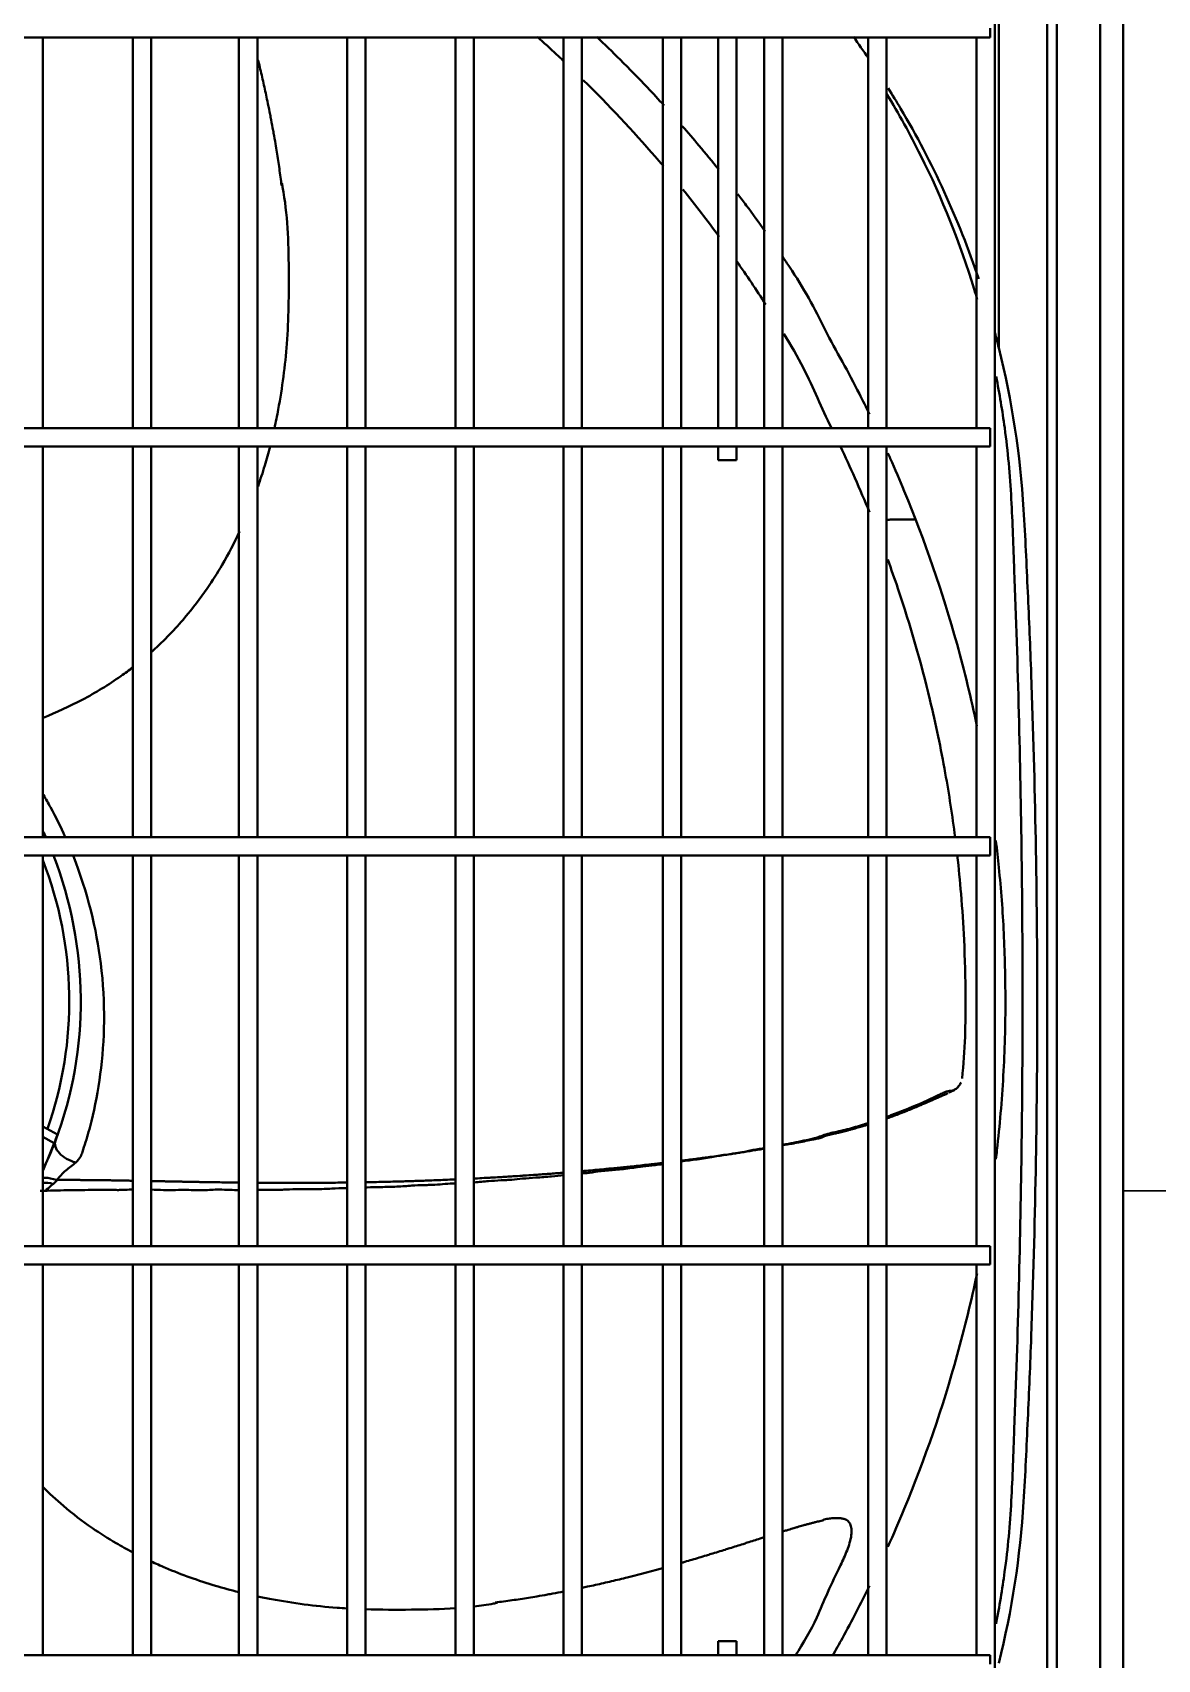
# Model space of a CAD drawing. Extents: x 58467 to 79089, y -33726 to -17391.
# Drawn here: x 72375.61 to 72400.04, y -19574.17 to -19538.85 of the extents above; entities that cross this region are included whole.
import ezdxf

# ---------------------------------------------------------------- set-up
doc = ezdxf.new("R2010")
doc.units = 0
doc.header["$LTSCALE"] = 100
doc.layers.add('+ENTE-HVAC-VRF-KLİMA BAKIR BORU', color=52, linetype='COPPER_LINE', lineweight=30)
doc.layers.add('+ENTE-ST-DOSEME USTU KONDDRENAJ', color=110, linetype='DOSEMEUSTUKONDENSDRENAJ_LINE', lineweight=40)
doc.linetypes.add('COPPER_LINE', pattern='A,35,-10,["COPPER",Standard,S=15,R=0,X=-0.075,Y=-7.5],-95', length=140)
doc.linetypes.add('DOSEMEUSTUKONDENSDRENAJ_LINE', pattern='A,300,-40,["CD",Standard,S=15,R=0,X=-35,Y=-7.5],0', length=340)

# ---------------------------------------------------------------- blocks, each defined once
blk = doc.blocks.new('4. KAT SOL')
at = {"layer": '+ENTE-HVAC-VRF-KLİMA BAKIR BORU', "color": 2, "linetype": 'Continuous'}
blk.add_line((54187.102, -32265.076, -3.539), (54207.596, -32265.076, -3.539), dxfattribs=at)
at = {"color": 3}
for p, q in [((54186.602, -32299.125, -3.539), (54186.602, -32231.073, -3.539)), ((54187.102, -32299.078, -3.539), (54187.102, -32231.073, -3.539)), ((54187.102, -32231.073, -3.539), (54187.102, -32299.125, -3.539)), ((54187.102, -32299.078, -3.539), (54187.102, -32231.073, -3.539)), ((54185.45, -32286.476, -3.539), (54185.45, -32237.661, -3.539)), ((54185.662, -32237.509, -3.539), (54185.662, -32286.564, -3.539)), ((54184.402, -32238.095, -3.539), (54184.402, -32246.774, -3.539)), ((54184.316, -32284.733, -3.539), (54184.316, -32239.34, -3.539)), ((54184.216, -32239.84, -3.539), (54184.216, -32240.04, -3.539)), ((54065.854, -32240.04, -3.539), (54184.216, -32240.04, -3.539)), ((54163.646, -32248.519, -3.539), (54163.646, -32240.04, -3.539)), ((54165.596, -32240.04, -3.539), (54165.596, -32248.519, -3.539)), ((54165.996, -32248.519, -3.539), (54165.996, -32240.04, -3.539)), ((54167.903, -32240.04, -3.539), (54167.903, -32248.519, -3.539)), ((54168.303, -32248.519, -3.539), (54168.303, -32240.04, -3.539)), ((54170.252, -32240.04, -3.539), (54170.252, -32248.519, -3.539)), ((54170.652, -32248.519, -3.539), (54170.652, -32240.04, -3.539)), ((54172.602, -32240.04, -3.539), (54172.602, -32248.519, -3.539)), ((54173.002, -32248.519, -3.539), (54173.002, -32240.04, -3.539)), ((54174.951, -32240.04, -3.539), (54174.951, -32248.519, -3.539)), ((54175.351, -32248.519, -3.539), (54175.351, -32240.04, -3.539)), ((54177.108, -32240.04, -3.539), (54177.108, -32248.519, -3.539)), ((54177.508, -32248.519, -3.539), (54177.508, -32240.04, -3.539)), ((54178.308, -32240.04, -3.539), (54178.308, -32248.518, -3.539)), ((54178.708, -32248.518, -3.539), (54178.708, -32240.04, -3.539)), ((54179.308, -32240.04, -3.539), (54179.308, -32248.519, -3.539)), ((54179.708, -32248.519, -3.539), (54179.708, -32240.04, -3.539)), ((54181.567, -32240.04, -3.539), (54181.567, -32248.518, -3.539)), ((54181.967, -32248.518, -3.539), (54181.967, -32240.04, -3.539)), ((54183.916, -32240.04, -3.539), (54183.916, -32248.518, -3.539)), ((54174.951, -32240.528, -3.539), (54174.929, -32240.543, -3.539)), ((54184.216, -32248.518, -3.539), (54065.854, -32248.518, -3.539)), ((54184.216, -32248.518, -3.539), (54184.216, -32248.718, -3.539)), ((54184.216, -32248.718, -3.539), (54184.216, -32248.918, -3.539)), ((54065.854, -32248.918, -3.539), (54184.216, -32248.918, -3.539)), ((54163.646, -32257.397, -3.539), (54163.646, -32248.919, -3.539)), ((54165.596, -32248.919, -3.539), (54165.596, -32257.397, -3.539)), ((54165.996, -32257.397, -3.539), (54165.996, -32248.919, -3.539)), ((54167.903, -32248.919, -3.539), (54167.903, -32257.397, -3.539)), ((54168.303, -32257.397, -3.539), (54168.303, -32248.919, -3.539)), ((54170.252, -32248.919, -3.539), (54170.252, -32257.397, -3.539)), ((54170.652, -32257.397, -3.539), (54170.652, -32248.919, -3.539)), ((54172.602, -32248.919, -3.539), (54172.602, -32257.397, -3.539)), ((54173.002, -32257.397, -3.539), (54173.002, -32248.919, -3.539)), ((54174.951, -32248.919, -3.539), (54174.951, -32257.397, -3.539)), ((54175.351, -32257.397, -3.539), (54175.351, -32248.919, -3.539)), ((54177.108, -32248.919, -3.539), (54177.108, -32257.397, -3.539)), ((54177.508, -32257.397, -3.539), (54177.508, -32248.919, -3.539)), ((54178.308, -32248.918, -3.539), (54178.308, -32249.218, -3.539)), ((54178.708, -32249.218, -3.539), (54178.708, -32248.918, -3.539)), ((54179.308, -32248.919, -3.539), (54179.308, -32257.397, -3.539)), ((54179.708, -32257.397, -3.539), (54179.708, -32248.919, -3.539)), ((54181.567, -32248.918, -3.539), (54181.567, -32257.398, -3.539)), ((54181.967, -32257.398, -3.539), (54181.967, -32248.918, -3.539)), ((54183.916, -32248.918, -3.539), (54183.916, -32257.398, -3.539)), ((54182.073, -32250.504, -3.539), (54182.572, -32250.504, -3.539)), ((54184.216, -32257.397, -3.539), (54065.854, -32257.397, -3.539)), ((54184.216, -32257.397, -3.539), (54184.216, -32257.597, -3.539)), ((54065.854, -32257.797, -3.539), (54184.216, -32257.797, -3.539)), ((54163.646, -32266.275, -3.539), (54163.646, -32257.797, -3.539)), ((54165.596, -32257.797, -3.539), (54165.596, -32266.275, -3.539)), ((54165.996, -32266.275, -3.539), (54165.996, -32257.797, -3.539)), ((54167.903, -32257.797, -3.539), (54167.903, -32266.275, -3.539)), ((54168.303, -32266.275, -3.539), (54168.303, -32257.797, -3.539)), ((54170.252, -32257.797, -3.539), (54170.252, -32266.275, -3.539)), ((54170.652, -32266.275, -3.539), (54170.652, -32257.797, -3.539)), ((54172.602, -32257.797, -3.539), (54172.602, -32266.275, -3.539)), ((54173.002, -32266.275, -3.539), (54173.002, -32257.797, -3.539)), ((54174.951, -32257.797, -3.539), (54174.951, -32266.275, -3.539)), ((54175.351, -32266.275, -3.539), (54175.351, -32257.797, -3.539)), ((54177.108, -32257.797, -3.539), (54177.108, -32266.275, -3.539)), ((54177.508, -32266.275, -3.539), (54177.508, -32257.797, -3.539)), ((54179.308, -32257.797, -3.539), (54179.308, -32266.275, -3.539)), ((54179.708, -32266.275, -3.539), (54179.708, -32257.797, -3.539)), ((54181.567, -32257.797, -3.539), (54181.567, -32266.275, -3.539)), ((54181.967, -32266.275, -3.539), (54181.967, -32257.797, -3.539)), ((54183.916, -32257.797, -3.539), (54183.916, -32266.275, -3.539)), ((54184.216, -32257.597, -3.539), (54184.216, -32257.797, -3.539)), ((54165.592, -32262.951, -3.539), (54165.596, -32262.952, -3.539)), ((54165.592, -32262.951, -3.539), (54165.596, -32262.952, -3.539)), ((54163.646, -32263.678, -3.539), (54163.961, -32263.851, -3.539)), ((54163.892, -32264.041, -3.539), (54163.646, -32263.906, -3.539)), ((54184.216, -32266.276, -3.539), (54065.854, -32266.276, -3.539)), ((54184.216, -32266.276, -3.539), (54184.216, -32266.475, -3.539)), ((54065.854, -32266.675, -3.539), (54184.216, -32266.675, -3.539)), ((54163.646, -32275.154, -3.539), (54163.646, -32266.675, -3.539)), ((54165.596, -32266.675, -3.539), (54165.596, -32275.154, -3.539)), ((54165.996, -32275.154, -3.539), (54165.996, -32266.675, -3.539)), ((54167.903, -32266.675, -3.539), (54167.903, -32275.154, -3.539)), ((54168.303, -32275.154, -3.539), (54168.303, -32266.675, -3.539)), ((54170.252, -32266.675, -3.539), (54170.252, -32275.154, -3.539)), ((54170.652, -32275.154, -3.539), (54170.652, -32266.675, -3.539)), ((54172.602, -32266.675, -3.539), (54172.602, -32275.154, -3.539)), ((54173.002, -32275.154, -3.539), (54173.002, -32266.675, -3.539)), ((54174.951, -32266.675, -3.539), (54174.951, -32275.154, -3.539)), ((54175.351, -32275.154, -3.539), (54175.351, -32266.675, -3.539)), ((54177.108, -32266.675, -3.539), (54177.108, -32275.154, -3.539)), ((54177.508, -32275.154, -3.539), (54177.508, -32266.675, -3.539)), ((54179.308, -32266.675, -3.539), (54179.308, -32275.154, -3.539)), ((54179.708, -32275.154, -3.539), (54179.708, -32266.675, -3.539)), ((54181.567, -32266.675, -3.539), (54181.567, -32275.154, -3.539)), ((54181.967, -32275.154, -3.539), (54181.967, -32266.675, -3.539)), ((54183.916, -32266.675, -3.539), (54183.916, -32275.154, -3.539)), ((54184.216, -32266.475, -3.539), (54184.216, -32266.675, -3.539)), ((54178.308, -32274.854, -3.539), (54178.308, -32275.154, -3.539)), ((54178.708, -32274.854, -3.539), (54178.308, -32274.854, -3.539)), ((54178.708, -32275.154, -3.539), (54178.708, -32274.854, -3.539)), ((54184.216, -32275.154, -3.539), (54065.854, -32275.154, -3.539)), ((54184.216, -32275.154, -3.539), (54184.216, -32275.354, -3.539))]:
    blk.add_line(p, q, dxfattribs=at)
for centre, radius, start, end in [((54182.073, -32251.004, -3.539), 0.5, 90, 102.3062), ((54155.768, -32260.953, -3.539), 8.449, 340.7868, 21.1705), ((54155.768, -32260.953, -3.539), 8.691, 335.0266, 339.1851)]:
    blk.add_arc(centre, radius, start, end, dxfattribs=at)
at = {"color": 3, "extrusion": (0, 0, -1)}
for start, end in [(154.9195, 155.8727), (158.7281, 200.4357)]:
    blk.add_arc((-54155.768, -32260.953, 3.539), 8.699, start, end, dxfattribs=at)
at = {"color": 3}
for centre, major_axis, ratio, start_param, end_param in [((54164.387, -32264.164, -3.539), (-0.468, 0.175), 0.588101, 0, 1.726902), ((54163.914, -32265.224, -3.539), (0.443, -0.232), 0.512974, 1.938544, 2.458256)]:
    blk.add_ellipse(centre, major_axis=major_axis, ratio=ratio, start_param=start_param, end_param=end_param, dxfattribs=at)
for points, knots in [([(54174.938, -32240.538, -3.539), (54174.892, -32240.495, -3.539), (54174.709, -32240.323, -3.539), (54174.523, -32240.152, -3.539), (54174.382, -32240.026, -3.539)], [0, 0, 0, 0, 0.252005, 1, 1, 1, 1]), ([(54168.321, -32240.537, -3.539), (54168.323, -32240.543, -3.539), (54168.338, -32240.606, -3.539), (54168.367, -32240.727, -3.539), (54168.407, -32240.9, -3.539), (54168.447, -32241.073, -3.539), (54168.484, -32241.246, -3.539), (54168.525, -32241.438, -3.539), (54168.56, -32241.612, -3.539), (54168.598, -32241.805, -3.539), (54168.627, -32241.96, -3.539), (54168.663, -32242.155, -3.539), (54168.693, -32242.331, -3.539), (54168.725, -32242.528, -3.539), (54168.753, -32242.708, -3.539), (54168.78, -32242.889, -3.539), (54168.805, -32243.072, -3.539), (54168.82, -32243.193, -3.539), (54168.828, -32243.253, -3.539)], [0, 0, 0, 0, 0.006903, 0.071665, 0.136426, 0.201188, 0.265949, 0.330711, 0.417059, 0.460233, 0.546582, 0.589756, 0.676105, 0.740866, 0.805628, 0.870389, 0.935151, 1, 1, 1, 1]), ([(54176.182, -32240.518, -3.539), (54176.381, -32240.72, -3.539), (54176.703, -32241.048, -3.539), (54177.016, -32241.386, -3.539), (54177.134, -32241.516, -3.539)], [0, 0, 0, 0, 0.616544, 1, 1, 1, 1]), ([(54177.12, -32242.832, -3.539), (54177.064, -32242.766, -3.539), (54176.516, -32242.127, -3.539), (54175.931, -32241.507, -3.539), (54175.38, -32240.965, -3.539)], [0, 0, 0, 0, 0.103466, 1, 1, 1, 1]), ([(54183.936, -32245.728, -3.539), (54183.914, -32245.653, -3.539), (54183.891, -32245.577, -3.539), (54183.564, -32244.511, -3.539), (54183.171, -32243.527, -3.539), (54182.477, -32242.141, -3.539), (54182.231, -32241.695, -3.539), (54181.967, -32241.26, -3.539)], [0, 0, 0, 0, 0.048488, 0.048488, 0.686498, 0.686498, 1, 1, 1, 1]), ([(54183.966, -32245.281, -3.539), (54183.532, -32243.988, -3.539), (54182.966, -32242.756, -3.539), (54182.184, -32241.435, -3.539), (54182.094, -32241.288, -3.539), (54182.003, -32241.143, -3.539)], [0, 0, 0, 0, 0.888615, 0.888615, 1, 1, 1, 1]), ([(54177.53, -32241.962, -3.539), (54177.652, -32242.102, -3.539), (54177.92, -32242.414, -3.539), (54178.18, -32242.732, -3.539), (54178.321, -32242.908, -3.539)], [0, 0, 0, 0, 0.451779, 1, 1, 1, 1]), ([(54168.835, -32243.201, -3.539), (54168.84, -32243.231, -3.539), (54168.959, -32243.844, -3.539), (54168.995, -32245.014, -3.539), (54168.976, -32246.627, -3.539), (54168.826, -32247.778, -3.539), (54168.703, -32248.386, -3.539), (54168.673, -32248.521, -3.539)], [0, 0, 0, 0, 0.017033, 0.353101, 0.655124, 0.923021, 1, 1, 1, 1]), ([(54178.734, -32243.438, -3.539), (54178.796, -32243.52, -3.539), (54178.998, -32243.788, -3.539), (54179.196, -32244.06, -3.539), (54179.33, -32244.25, -3.539)], [0, 0, 0, 0, 0.307262, 1, 1, 1, 1]), ([(54179.712, -32244.802, -3.539), (54179.761, -32244.875, -3.539), (54179.959, -32245.171, -3.539), (54180.295, -32245.696, -3.539), (54180.617, -32246.382, -3.539), (54181.008, -32247.074, -3.539), (54181.332, -32247.685, -3.539), (54181.523, -32248.067, -3.539), (54181.595, -32248.214, -3.539)], [0, 0, 0, 0, 0.066649, 0.271122, 0.474015, 0.675325, 0.87505, 1, 1, 1, 1]), ([(54180.767, -32248.514, -3.539), (54180.552, -32248.08, -3.539), (54180.282, -32247.397, -3.539), (54179.887, -32246.72, -3.539), (54179.738, -32246.472, -3.539)], [0, 0, 0, 0, 0.633004, 1, 1, 1, 1]), ([(54184.402, -32246.774, -3.539), (54184.69, -32247.928, -3.539), (54184.869, -32249.099, -3.539), (54184.978, -32250.884, -3.539), (54185.005, -32251.481, -3.539), (54185.06, -32252.674, -3.539), (54185.085, -32253.271, -3.539), (54185.194, -32256.258, -3.539), (54185.237, -32258.656, -3.539), (54185.238, -32261.053, -3.539)], [0, 0, 0, 0, 0.25, 0.25, 0.375, 0.375, 0.5, 0.5, 1, 1, 1, 1]), ([(54184.919, -32260.933, -3.539), (54184.918, -32258.86, -3.539), (54184.891, -32256.787, -3.539), (54184.812, -32253.679, -3.539), (54184.779, -32252.643, -3.539), (54184.719, -32251.09, -3.539), (54184.702, -32250.572, -3.539), (54184.647, -32249.539, -3.539), (54184.599, -32249.026, -3.539), (54184.48, -32248.143, -3.539), (54184.418, -32247.771, -3.539), (54184.345, -32247.401, -3.539)], [0, 0, 0, 0, 0.45798, 0.45798, 0.686971, 0.686971, 0.801466, 0.801466, 0.915961, 0.915961, 1, 1, 1, 1]), ([(54168.577, -32248.921, -3.539), (54168.542, -32249.058, -3.539), (54168.461, -32249.348, -3.539), (54168.369, -32249.634, -3.539), (54168.317, -32249.784, -3.539)], [0, 0, 0, 0, 0.471851, 1, 1, 1, 1]), ([(54181.594, -32250.344, -3.539), (54181.492, -32250.095, -3.539), (54181.289, -32249.619, -3.539), (54181.071, -32249.143, -3.539), (54180.962, -32248.915, -3.539)], [0, 0, 0, 0, 0.520207, 1, 1, 1, 1]), ([(54181.994, -32249.062, -3.539), (54182.012, -32249.1, -3.539), (54182.134, -32249.373, -3.539), (54182.715, -32250.725, -3.539), (54183.381, -32252.658, -3.539), (54183.803, -32254.39, -3.539), (54183.929, -32254.987, -3.539)], [0, 0, 0, 0, 0.02049, 0.143703, 0.707183, 1, 1, 1, 1]), ([(54178.308, -32249.218, -3.539), (54178.308, -32249.218, -3.539), (54178.31, -32249.218, -3.539), (54178.319, -32249.218, -3.539), (54178.328, -32249.218, -3.539), (54178.352, -32249.218, -3.539), (54178.367, -32249.218, -3.539), (54178.403, -32249.218, -3.539), (54178.423, -32249.218, -3.539), (54178.465, -32249.218, -3.539), (54178.488, -32249.218, -3.539), (54178.533, -32249.218, -3.539), (54178.555, -32249.218, -3.539), (54178.597, -32249.218, -3.539), (54178.617, -32249.218, -3.539), (54178.652, -32249.218, -3.539), (54178.667, -32249.218, -3.539), (54178.69, -32249.218, -3.539), (54178.699, -32249.218, -3.539), (54178.707, -32249.218, -3.539), (54178.708, -32249.218, -3.539), (54178.708, -32249.218, -3.539)], [0, 0, 0, 0, 0.072796, 0.072796, 0.180355, 0.180355, 0.287914, 0.287914, 0.395473, 0.395473, 0.503031, 0.503031, 0.61059, 0.61059, 0.718149, 0.718149, 0.825708, 0.825708, 0.933267, 0.933267, 1, 1, 1, 1]), ([(54167.918, -32250.765, -3.539), (54167.803, -32251.01, -3.539), (54167.582, -32251.431, -3.539), (54167.186, -32252.055, -3.539), (54166.7, -32252.693, -3.539), (54166.271, -32253.137, -3.539), (54166.009, -32253.372, -3.539), (54165.998, -32253.382, -3.539)], [0, 0, 0, 0, 0.250799, 0.438254, 0.680606, 0.985878, 1, 1, 1, 1]), ([(54183.453, -32257.396, -3.539), (54183.394, -32256.934, -3.539), (54183.242, -32255.94, -3.539), (54182.867, -32254.145, -3.539), (54182.423, -32252.597, -3.539), (54182.067, -32251.582, -3.539), (54181.991, -32251.371, -3.539)], [0, 0, 0, 0, 0.230715, 0.496584, 0.895571, 1, 1, 1, 1]), ([(54165.604, -32253.709, -3.539), (54165.518, -32253.775, -3.539), (54165.166, -32254.034, -3.539), (54164.526, -32254.424, -3.539), (54163.939, -32254.69, -3.539), (54163.649, -32254.806, -3.539)], [0, 0, 0, 0, 0.146134, 0.586198, 1, 1, 1, 1]), ([(54163.659, -32256.482, -3.539), (54163.712, -32256.571, -3.539), (54163.761, -32256.661, -3.539), (54163.927, -32256.964, -3.539), (54164.034, -32257.181, -3.539), (54164.131, -32257.396, -3.539)], [0, 0, 0, 0, 0.29522, 0.29522, 1, 1, 1, 1]), ([(54184.34, -32257.475, -3.539), (54184.363, -32257.669, -3.539), (54184.437, -32258.337, -3.539), (54184.527, -32259.489, -3.539), (54184.541, -32260.45, -3.539), (54184.548, -32260.933, -3.539)], [0, 0, 0, 0, 0.16864, 0.581968, 1, 1, 1, 1]), ([(54164.3, -32257.798, -3.539), (54164.617, -32258.595, -3.539), (54164.808, -32259.389, -3.539), (54165.01, -32261.005, -3.539), (54164.987, -32261.816, -3.539), (54164.845, -32262.904, -3.539), (54164.78, -32263.244, -3.539), (54164.661, -32263.72, -3.539), (54164.618, -32263.872, -3.539), (54164.55, -32264.091, -3.539), (54164.524, -32264.164, -3.539), (54164.495, -32264.267, -3.539), (54164.481, -32264.299, -3.539), (54164.437, -32264.374, -3.539), (54164.407, -32264.419, -3.539), (54164.359, -32264.464, -3.539)], [0, 0, 0, 0, 0.302954, 0.302954, 0.651477, 0.651477, 0.825738, 0.825738, 0.912869, 0.912869, 0.956435, 0.956435, 0.978217, 0.978217, 1, 1, 1, 1]), ([(54183.606, -32262.636, -3.539), (54183.636, -32262.333, -3.539), (54183.679, -32261.741, -3.539), (54183.684, -32260.739, -3.539), (54183.66, -32259.706, -3.539), (54183.593, -32258.683, -3.539), (54183.533, -32258.074, -3.539), (54183.502, -32257.797, -3.539)], [0, 0, 0, 0, 0.182857, 0.35926, 0.617017, 0.825344, 1, 1, 1, 1]), ([(54184.548, -32260.933, -3.539), (54184.546, -32261.208, -3.539), (54184.541, -32261.756, -3.539), (54184.505, -32262.575, -3.539), (54184.447, -32263.387, -3.539), (54184.387, -32263.991, -3.539), (54184.348, -32264.324, -3.539), (54184.34, -32264.39, -3.539)], [0, 0, 0, 0, 0.238005, 0.47449, 0.709453, 0.942891, 1, 1, 1, 1]), ([(54184.342, -32274.478, -3.539), (54184.416, -32274.103, -3.539), (54184.479, -32273.726, -3.539), (54184.599, -32272.838, -3.539), (54184.647, -32272.325, -3.539), (54184.702, -32271.293, -3.539), (54184.719, -32270.775, -3.539), (54184.779, -32269.222, -3.539), (54184.812, -32268.186, -3.539), (54184.891, -32265.078, -3.539), (54184.918, -32263.005, -3.539), (54184.919, -32260.933, -3.539)], [0, 0, 0, 0, 0.085061, 0.085061, 0.199428, 0.199428, 0.313796, 0.313796, 0.54253, 0.54253, 1, 1, 1, 1]), ([(54185.238, -32261.053, -3.539), (54185.237, -32263.45, -3.539), (54185.194, -32265.846, -3.539), (54185.085, -32268.839, -3.539), (54185.06, -32269.437, -3.539), (54185.005, -32270.632, -3.539), (54184.978, -32271.23, -3.539), (54184.868, -32273.016, -3.539), (54184.688, -32274.185, -3.539), (54184.402, -32275.331, -3.539)], [0, 0, 0, 0, 0.5, 0.5, 0.625, 0.625, 0.75, 0.75, 1, 1, 1, 1]), ([(54183.317, -32262.95, -3.539), (54183.349, -32262.933, -3.539), (54183.413, -32262.897, -3.539), (54183.488, -32262.856, -3.539), (54183.537, -32262.801, -3.539), (54183.57, -32262.75, -3.539), (54183.584, -32262.722, -3.539)], [0, 0, 0, 0, 0.181976, 0.413188, 0.708779, 1, 1, 1, 1]), ([(54181.966, -32263.472, -3.539), (54181.998, -32263.46, -3.539), (54182.236, -32263.373, -3.539), (54182.559, -32263.242, -3.539), (54182.916, -32263.086, -3.539), (54183.095, -32262.997, -3.539), (54183.208, -32262.943, -3.539), (54183.295, -32262.911, -3.539), (54183.387, -32262.903, -3.539), (54183.433, -32262.894, -3.539), (54183.451, -32262.892, -3.539)], [0, 0, 0, 0, 0.054722, 0.413265, 0.565134, 0.700229, 0.769577, 0.820811, 0.901304, 1, 1, 1, 1]), ([(54181.967, -32263.506, -3.539), (54181.974, -32263.503, -3.539), (54182.016, -32263.489, -3.539), (54182.081, -32263.465, -3.539), (54182.16, -32263.436, -3.539), (54182.238, -32263.406, -3.539), (54182.314, -32263.376, -3.539), (54182.401, -32263.342, -3.539), (54182.475, -32263.312, -3.539), (54182.547, -32263.282, -3.539), (54182.608, -32263.257, -3.539), (54182.669, -32263.232, -3.539), (54182.736, -32263.203, -3.539), (54182.803, -32263.174, -3.539), (54182.868, -32263.146, -3.539), (54182.92, -32263.124, -3.539), (54182.975, -32263.1, -3.539), (54183.021, -32263.08, -3.539), (54183.075, -32263.056, -3.539), (54183.116, -32263.038, -3.539), (54183.163, -32263.018, -3.539), (54183.204, -32263, -3.539), (54183.239, -32262.984, -3.539), (54183.277, -32262.968, -3.539), (54183.292, -32262.961, -3.539), (54183.297, -32262.959, -3.539)], [0, 0, 0, 0, 0.013184, 0.076179, 0.118176, 0.160173, 0.223168, 0.265165, 0.32816, 0.370157, 0.412154, 0.454151, 0.496147, 0.559143, 0.60114, 0.643136, 0.685133, 0.72713, 0.769127, 0.811124, 0.853121, 0.895118, 0.937114, 0.979111, 1, 1, 1, 1]), ([(54163.961, -32263.851, -3.539), (54163.961, -32263.851, -3.539), (54163.96, -32263.855, -3.539), (54163.955, -32263.869, -3.539), (54163.951, -32263.879, -3.539), (54163.942, -32263.905, -3.539), (54163.936, -32263.921, -3.539), (54163.923, -32263.957, -3.539), (54163.916, -32263.977, -3.539), (54163.903, -32264.012, -3.539), (54163.897, -32264.026, -3.539), (54163.892, -32264.041, -3.539)], [0, 0, 0, 0, 0.211758, 0.211758, 0.423432, 0.423432, 0.636431, 0.636431, 0.852021, 0.852021, 1, 1, 1, 1]), ([(54179.712, -32264.08, -3.539), (54179.756, -32264.071, -3.539), (54179.95, -32264.03, -3.539), (54180.145, -32263.993, -3.539), (54180.495, -32263.917, -3.539), (54180.609, -32263.853, -3.539), (54180.846, -32263.802, -3.539), (54181.026, -32263.762, -3.539), (54181.208, -32263.715, -3.539), (54181.355, -32263.672, -3.539), (54181.45, -32263.644, -3.539), (54181.512, -32263.625, -3.539), (54181.546, -32263.614, -3.539), (54181.564, -32263.608, -3.539)], [0, 0, 0, 0, 0.069935, 0.324368, 0.375737, 0.555953, 0.632284, 0.714834, 0.803633, 0.897292, 0.950384, 0.973119, 1, 1, 1, 1]), ([(54179.714, -32264.09, -3.539), (54179.717, -32264.089, -3.539), (54179.775, -32264.079, -3.539), (54179.86, -32264.063, -3.539), (54179.997, -32264.037, -3.539), (54180.106, -32264.016, -3.539), (54180.241, -32263.988, -3.539), (54180.349, -32263.966, -3.539), (54180.469, -32263.941, -3.539), (54180.576, -32263.918, -3.539), (54180.604, -32263.891, -3.539), (54180.723, -32263.864, -3.539), (54180.828, -32263.838, -3.539), (54180.933, -32263.813, -3.539), (54181.037, -32263.786, -3.539), (54181.14, -32263.759, -3.539), (54181.242, -32263.732, -3.539), (54181.342, -32263.704, -3.539), (54181.441, -32263.676, -3.539), (54181.514, -32263.654, -3.539), (54181.553, -32263.642, -3.539), (54181.567, -32263.638, -3.539)], [0, 0, 0, 0, 0.003473, 0.084564, 0.125109, 0.2062, 0.246746, 0.327836, 0.368382, 0.4292, 0.490018, 0.550836, 0.611654, 0.6522, 0.713018, 0.773836, 0.814381, 0.875199, 0.936017, 0.976563, 1, 1, 1, 1]), ([(54163.647, -32264.625, -3.539), (54163.668, -32264.579, -3.539), (54163.688, -32264.532, -3.539), (54163.747, -32264.4, -3.539), (54163.785, -32264.314, -3.539), (54163.856, -32264.148, -3.539), (54163.89, -32264.069, -3.539), (54163.919, -32263.99, -3.539)], [0, 0, 0, 0, 0.218967, 0.218967, 0.624953, 0.624953, 1, 1, 1, 1]), ([(54177.506, -32264.423, -3.539), (54177.546, -32264.418, -3.539), (54177.631, -32264.407, -3.539), (54177.763, -32264.39, -3.539), (54177.899, -32264.372, -3.539), (54178.034, -32264.354, -3.539), (54178.182, -32264.334, -3.539), (54178.314, -32264.315, -3.539), (54178.459, -32264.294, -3.539), (54178.576, -32264.277, -3.539), (54178.72, -32264.255, -3.539), (54178.85, -32264.236, -3.539), (54178.993, -32264.213, -3.539), (54179.122, -32264.192, -3.539), (54179.227, -32264.175, -3.539), (54179.289, -32264.164, -3.539), (54179.307, -32264.161, -3.539)], [0, 0, 0, 0, 0.063846, 0.137211, 0.210576, 0.283941, 0.357305, 0.455125, 0.504035, 0.601855, 0.650765, 0.748585, 0.821949, 0.895314, 0.968679, 1, 1, 1, 1]), ([(54177.507, -32264.435, -3.539), (54177.52, -32264.433, -3.539), (54177.59, -32264.424, -3.539), (54177.724, -32264.41, -3.539), (54177.974, -32264.378, -3.539), (54178.238, -32264.331, -3.539), (54178.461, -32264.296, -3.539), (54178.646, -32264.27, -3.539), (54178.814, -32264.244, -3.539), (54179.016, -32264.197, -3.539), (54179.192, -32264.168, -3.539), (54179.296, -32264.153, -3.539), (54179.307, -32264.151, -3.539)], [0, 0, 0, 0, 0.0204, 0.107202, 0.200873, 0.403072, 0.589254, 0.661717, 0.721758, 0.842147, 0.982778, 1, 1, 1, 1]), ([(54164.359, -32264.464, -3.539), (54164.297, -32264.522, -3.539), (54164.214, -32264.572, -3.539), (54164.068, -32264.698, -3.539), (54164.007, -32264.773, -3.539), (54163.942, -32264.839, -3.539)], [0, 0, 0, 0, 0.5, 0.5, 1, 1, 1, 1]), ([(54175.35, -32264.649, -3.539), (54175.366, -32264.648, -3.539), (54175.446, -32264.641, -3.539), (54175.556, -32264.631, -3.539), (54175.713, -32264.617, -3.539), (54175.855, -32264.604, -3.539), (54176.014, -32264.588, -3.539), (54176.157, -32264.574, -3.539), (54176.299, -32264.56, -3.539), (54176.455, -32264.544, -3.539), (54176.593, -32264.529, -3.539), (54176.746, -32264.512, -3.539), (54176.883, -32264.497, -3.539), (54177.014, -32264.482, -3.539), (54177.083, -32264.474, -3.539), (54177.108, -32264.471, -3.539)], [0, 0, 0, 0, 0.028017, 0.134196, 0.187285, 0.293464, 0.373098, 0.452732, 0.532366, 0.612, 0.718179, 0.771268, 0.877447, 0.957081, 1, 1, 1, 1]), ([(54175.35, -32264.698, -3.539), (54175.365, -32264.697, -3.539), (54175.418, -32264.693, -3.539), (54175.56, -32264.68, -3.539), (54175.778, -32264.644, -3.539), (54176.033, -32264.625, -3.539), (54176.261, -32264.603, -3.539), (54176.49, -32264.572, -3.539), (54176.718, -32264.539, -3.539), (54176.935, -32264.517, -3.539), (54177.076, -32264.501, -3.539), (54177.108, -32264.497, -3.539)], [0, 0, 0, 0, 0.026625, 0.086224, 0.216151, 0.379674, 0.473035, 0.573734, 0.780901, 0.950937, 1, 1, 1, 1]), ([(54163.942, -32264.839, -3.539), (54163.852, -32264.81, -3.539), (54163.766, -32264.795, -3.539), (54163.677, -32264.795, -3.539), (54163.659, -32264.796, -3.539), (54163.643, -32264.798, -3.539)], [0, 0, 0, 0, 0.78393, 0.78393, 1, 1, 1, 1]), ([(54163.866, -32264.929, -3.539), (54163.815, -32264.975, -3.539), (54163.764, -32265.019, -3.539), (54163.708, -32265.063, -3.539), (54163.698, -32265.073, -3.539), (54163.701, -32265.075, -3.539)], [0, 0, 0, 0, 0.677972, 0.677972, 1, 1, 1, 1]), ([(54163.956, -32264.841, -3.539), (54163.956, -32264.841, -3.539), (54163.955, -32264.842, -3.539), (54163.927, -32264.873, -3.539), (54163.897, -32264.902, -3.539), (54163.866, -32264.929, -3.539)], [0, 0, 0, 0, 0.000046, 0.000046, 1, 1, 1, 1]), ([(54163.956, -32264.841, -3.539), (54163.972, -32264.841, -3.539), (54164.013, -32264.841, -3.539), (54164.097, -32264.841, -3.539), (54164.189, -32264.84, -3.539), (54164.283, -32264.841, -3.539), (54164.367, -32264.841, -3.539), (54164.448, -32264.841, -3.539), (54164.544, -32264.842, -3.539), (54164.644, -32264.842, -3.539), (54164.756, -32264.844, -3.539), (54164.855, -32264.845, -3.539), (54164.961, -32264.846, -3.539), (54165.061, -32264.848, -3.539), (54165.162, -32264.849, -3.539), (54165.277, -32264.851, -3.539), (54165.379, -32264.853, -3.539), (54165.491, -32264.855, -3.539), (54165.56, -32264.856, -3.539), (54165.599, -32264.857, -3.539)], [0, 0, 0, 0, 0.032149, 0.083522, 0.160582, 0.211955, 0.263329, 0.314702, 0.366075, 0.443135, 0.494509, 0.571569, 0.622942, 0.674316, 0.751376, 0.802749, 0.879809, 0.931182, 1, 1, 1, 1]), ([(54165.995, -32264.865, -3.539), (54166.02, -32264.865, -3.539), (54166.091, -32264.866, -3.539), (54166.196, -32264.868, -3.539), (54166.322, -32264.871, -3.539), (54166.448, -32264.873, -3.539), (54166.573, -32264.876, -3.539), (54166.698, -32264.878, -3.539), (54166.822, -32264.88, -3.539), (54166.947, -32264.883, -3.539), (54167.072, -32264.885, -3.539), (54167.198, -32264.887, -3.539), (54167.324, -32264.889, -3.539), (54167.468, -32264.891, -3.539), (54167.597, -32264.893, -3.539), (54167.745, -32264.895, -3.539), (54167.836, -32264.896, -3.539), (54167.895, -32264.897, -3.539), (54167.903, -32264.897, -3.539)], [0, 0, 0, 0, 0.040051, 0.114821, 0.164667, 0.239437, 0.314206, 0.364053, 0.438822, 0.513592, 0.563438, 0.638207, 0.712977, 0.762823, 0.862516, 0.912362, 0.987132, 1, 1, 1, 1]), ([(54168.3, -32264.901, -3.539), (54168.307, -32264.901, -3.539), (54168.346, -32264.901, -3.539), (54168.433, -32264.902, -3.539), (54168.563, -32264.903, -3.539), (54168.709, -32264.903, -3.539), (54168.855, -32264.904, -3.539), (54169.002, -32264.904, -3.539), (54169.15, -32264.904, -3.539), (54169.283, -32264.904, -3.539), (54169.434, -32264.903, -3.539), (54169.57, -32264.903, -3.539), (54169.738, -32264.902, -3.539), (54169.871, -32264.901, -3.539), (54170.035, -32264.899, -3.539), (54170.15, -32264.898, -3.539), (54170.233, -32264.897, -3.539), (54170.25, -32264.896, -3.539)], [0, 0, 0, 0, 0.010487, 0.061193, 0.137252, 0.213312, 0.289371, 0.365431, 0.44149, 0.517549, 0.568256, 0.669668, 0.720374, 0.821787, 0.872493, 0.973906, 1, 1, 1, 1]), ([(54170.653, -32265.007, -3.539), (54170.665, -32265.006, -3.539), (54170.772, -32264.998, -3.539), (54170.939, -32264.994, -3.539), (54171.16, -32264.992, -3.539), (54171.399, -32264.983, -3.539), (54171.652, -32264.962, -3.539), (54171.866, -32264.952, -3.539), (54172.039, -32264.949, -3.539), (54172.197, -32264.946, -3.539), (54172.381, -32264.926, -3.539), (54172.528, -32264.918, -3.539), (54172.602, -32264.915, -3.539)], [0, 0, 0, 0, 0.018343, 0.157453, 0.238031, 0.324289, 0.506652, 0.672833, 0.73751, 0.790122, 0.895489, 1, 1, 1, 1]), ([(54170.655, -32264.89, -3.539), (54170.7, -32264.889, -3.539), (54170.779, -32264.888, -3.539), (54170.925, -32264.884, -3.539), (54171.061, -32264.881, -3.539), (54171.23, -32264.877, -3.539), (54171.382, -32264.873, -3.539), (54171.547, -32264.868, -3.539), (54171.695, -32264.864, -3.539), (54171.842, -32264.859, -3.539), (54172.006, -32264.853, -3.539), (54172.153, -32264.847, -3.539), (54172.317, -32264.841, -3.539), (54172.455, -32264.835, -3.539), (54172.561, -32264.83, -3.539), (54172.601, -32264.829, -3.539)], [0, 0, 0, 0, 0.070528, 0.121604, 0.223755, 0.274831, 0.376982, 0.453596, 0.530209, 0.606823, 0.683436, 0.785588, 0.836663, 0.938815, 1, 1, 1, 1]), ([(54173.002, -32264.895, -3.539), (54173.003, -32264.895, -3.539), (54173.119, -32264.886, -3.539), (54173.317, -32264.865, -3.539), (54173.53, -32264.85, -3.539), (54173.704, -32264.843, -3.539), (54173.867, -32264.835, -3.539), (54174.078, -32264.807, -3.539), (54174.31, -32264.793, -3.539), (54174.528, -32264.779, -3.539), (54174.738, -32264.759, -3.539), (54174.872, -32264.742, -3.539), (54174.954, -32264.733, -3.539)], [0, 0, 0, 0, 0.001003, 0.175577, 0.336729, 0.400183, 0.452324, 0.558124, 0.692378, 0.769859, 0.852982, 1, 1, 1, 1]), ([(54173.012, -32264.809, -3.539), (54173.035, -32264.808, -3.539), (54173.124, -32264.803, -3.539), (54173.245, -32264.797, -3.539), (54173.406, -32264.788, -3.539), (54173.551, -32264.78, -3.539), (54173.713, -32264.77, -3.539), (54173.874, -32264.76, -3.539), (54174.019, -32264.75, -3.539), (54174.181, -32264.74, -3.539), (54174.328, -32264.73, -3.539), (54174.492, -32264.718, -3.539), (54174.639, -32264.707, -3.539), (54174.784, -32264.696, -3.539), (54174.886, -32264.688, -3.539), (54174.94, -32264.684, -3.539), (54174.946, -32264.683, -3.539)], [0, 0, 0, 0, 0.035053, 0.135553, 0.185802, 0.286301, 0.361675, 0.43705, 0.537549, 0.587798, 0.688297, 0.763672, 0.839046, 0.91442, 0.989795, 1, 1, 1, 1]), ([(54163.589, -32265.079, -3.539), (54163.784, -32265.072, -3.539), (54164.181, -32265.061, -3.539), (54164.603, -32265.058, -3.539), (54164.888, -32265.057, -3.539), (54165.011, -32265.058, -3.539), (54165.142, -32265.056, -3.539), (54165.251, -32265.059, -3.539), (54165.352, -32265.058, -3.539), (54165.468, -32265.053, -3.539), (54165.546, -32265.047, -3.539), (54165.598, -32265.044, -3.539)], [0, 0, 0, 0, 0.286213, 0.579725, 0.615099, 0.700692, 0.766378, 0.829652, 0.869632, 0.911891, 1, 1, 1, 1]), ([(54165.996, -32265.05, -3.539), (54166.085, -32265.054, -3.539), (54166.37, -32265.065, -3.539), (54166.673, -32265.054, -3.539), (54166.92, -32265.06, -3.539), (54167.045, -32265.063, -3.539), (54167.228, -32265.061, -3.539), (54167.424, -32265.043, -3.539), (54167.691, -32265.056, -3.539), (54167.838, -32265.06, -3.539), (54167.904, -32265.06, -3.539)], [0, 0, 0, 0, 0.131646, 0.410876, 0.520141, 0.562705, 0.601468, 0.78581, 0.899724, 1, 1, 1, 1]), ([(54168.307, -32265.053, -3.539), (54168.331, -32265.053, -3.539), (54168.456, -32265.05, -3.539), (54168.592, -32265.052, -3.539), (54168.754, -32265.054, -3.539), (54168.837, -32265.053, -3.539), (54168.99, -32265.044, -3.539), (54169.168, -32265.036, -3.539), (54169.385, -32265.041, -3.539), (54169.638, -32265.042, -3.539), (54169.925, -32265.027, -3.539), (54170.126, -32265.019, -3.539), (54170.24, -32265.018, -3.539), (54170.251, -32265.018, -3.539)], [0, 0, 0, 0, 0.038603, 0.211293, 0.242009, 0.269654, 0.324997, 0.458672, 0.537504, 0.623223, 0.806489, 0.981461, 1, 1, 1, 1]), ([(54183.93, -32266.873, -3.539), (54183.805, -32267.466, -3.539), (54183.383, -32269.201, -3.539), (54182.703, -32271.176, -3.539), (54182.117, -32272.532, -3.539), (54181.994, -32272.805, -3.539)], [0, 0, 0, 0, 0.290837, 0.856482, 1, 1, 1, 1]), ([(54165.589, -32272.92, -3.539), (54165.469, -32272.858, -3.539), (54165.174, -32272.694, -3.539), (54164.666, -32272.371, -3.539), (54164.129, -32271.963, -3.539), (54163.782, -32271.643, -3.539), (54163.636, -32271.498, -3.539)], [0, 0, 0, 0, 0.167806, 0.420315, 0.746772, 1, 1, 1, 1]), ([(54181.047, -32272.2, -3.539), (54181.032, -32272.195, -3.539), (54181.007, -32272.189, -3.539), (54180.977, -32272.184, -3.539), (54180.931, -32272.18, -3.539), (54180.895, -32272.179, -3.539), (54180.851, -32272.179, -3.539), (54180.799, -32272.182, -3.539), (54180.754, -32272.186, -3.539), (54180.694, -32272.194, -3.539), (54180.642, -32272.202, -3.539), (54180.579, -32272.213, -3.539), (54180.609, -32272.225, -3.539), (54180.533, -32272.242, -3.539), (54180.454, -32272.26, -3.539), (54180.373, -32272.28, -3.539), (54180.3, -32272.299, -3.539), (54180.226, -32272.319, -3.539), (54180.138, -32272.344, -3.539), (54180.047, -32272.37, -3.539), (54179.941, -32272.401, -3.539), (54179.846, -32272.43, -3.539), (54179.763, -32272.455, -3.539), (54179.722, -32272.468, -3.539), (54179.708, -32272.472, -3.539)], [0, 0, 0, 0, 0.062879, 0.105521, 0.148163, 0.190805, 0.233447, 0.276089, 0.318731, 0.361373, 0.404015, 0.446657, 0.489299, 0.531941, 0.595904, 0.638546, 0.681188, 0.72383, 0.766472, 0.830435, 0.873077, 0.93704, 0.979682, 1, 1, 1, 1]), ([(54179.988, -32275.159, -3.539), (54180.159, -32274.892, -3.539), (54180.425, -32274.439, -3.539), (54180.68, -32273.783, -3.539), (54180.922, -32273.301, -3.539), (54181.112, -32272.888, -3.539), (54181.201, -32272.618, -3.539), (54181.21, -32272.415, -3.539), (54181.186, -32272.324, -3.539), (54181.15, -32272.266, -3.539), (54181.105, -32272.222, -3.539), (54181.065, -32272.204, -3.539), (54181.034, -32272.196, -3.539)], [0, 0, 0, 0, 0.285729, 0.472156, 0.665521, 0.767672, 0.867545, 0.908718, 0.944194, 0.959349, 0.972834, 1, 1, 1, 1]), ([(54179.309, -32272.597, -3.539), (54179.28, -32272.607, -3.539), (54179.205, -32272.63, -3.539), (54179.083, -32272.669, -3.539), (54178.957, -32272.709, -3.539), (54178.834, -32272.748, -3.539), (54178.706, -32272.789, -3.539), (54178.576, -32272.83, -3.539), (54178.444, -32272.871, -3.539), (54178.309, -32272.913, -3.539), (54178.173, -32272.954, -3.539), (54178.035, -32272.996, -3.539), (54177.897, -32273.038, -3.539), (54177.74, -32273.085, -3.539), (54177.611, -32273.122, -3.539), (54177.534, -32273.145, -3.539), (54177.509, -32273.152, -3.539)], [0, 0, 0, 0, 0.053389, 0.135929, 0.218468, 0.273495, 0.356035, 0.438575, 0.493601, 0.576141, 0.658681, 0.713708, 0.796247, 0.878787, 0.961327, 1, 1, 1, 1]), ([(54167.899, -32273.787, -3.539), (54167.729, -32273.745, -3.539), (54167.19, -32273.598, -3.539), (54166.553, -32273.372, -3.539), (54166.095, -32273.168, -3.539), (54165.99, -32273.119, -3.539)], [0, 0, 0, 0, 0.261577, 0.828831, 1, 1, 1, 1]), ([(54177.109, -32273.265, -3.539), (54177.107, -32273.266, -3.539), (54177.07, -32273.276, -3.539), (54176.961, -32273.306, -3.539), (54176.816, -32273.345, -3.539), (54176.633, -32273.393, -3.539), (54176.486, -32273.431, -3.539), (54176.317, -32273.473, -3.539), (54176.166, -32273.511, -3.539), (54175.993, -32273.552, -3.539), (54175.82, -32273.592, -3.539), (54175.647, -32273.631, -3.539), (54175.492, -32273.665, -3.539), (54175.395, -32273.686, -3.539), (54175.356, -32273.694, -3.539)], [0, 0, 0, 0, 0.002684, 0.066908, 0.195355, 0.259579, 0.388026, 0.45225, 0.548585, 0.64492, 0.741256, 0.837591, 0.933927, 1, 1, 1, 1]), ([(54174.955, -32273.775, -3.539), (54174.954, -32273.775, -3.539), (54174.877, -32273.79, -3.539), (54174.76, -32273.812, -3.539), (54174.566, -32273.847, -3.539), (54174.39, -32273.878, -3.539), (54174.193, -32273.91, -3.539), (54174.013, -32273.938, -3.539), (54173.831, -32273.965, -3.539), (54173.649, -32273.99, -3.539), (54173.528, -32274.005, -3.539), (54173.467, -32274.013, -3.539)], [0, 0, 0, 0, 0.000398, 0.160308, 0.240263, 0.400174, 0.520106, 0.640039, 0.759972, 0.879905, 1, 1, 1, 1]), ([(54181.595, -32273.652, -3.539), (54181.407, -32274.035, -3.539), (54181.144, -32274.542, -3.539), (54180.866, -32275.041, -3.539), (54180.795, -32275.167, -3.539)], [0, 0, 0, 0, 0.747188, 1, 1, 1, 1]), ([(54170.252, -32274.141, -3.539), (54170.179, -32274.137, -3.539), (54169.629, -32274.101, -3.539), (54168.976, -32274.015, -3.539), (54168.402, -32273.901, -3.539), (54168.3, -32273.879, -3.539)], [0, 0, 0, 0, 0.111828, 0.842309, 1, 1, 1, 1]), ([(54172.607, -32274.137, -3.539), (54172.289, -32274.159, -3.539), (54171.635, -32274.172, -3.539), (54170.983, -32274.17, -3.539), (54170.652, -32274.159, -3.539)], [0, 0, 0, 0, 0.49152, 1, 1, 1, 1]), ([(54173.519, -32274.019, -3.539), (54173.49, -32274.025, -3.539), (54173.32, -32274.058, -3.539), (54173.149, -32274.083, -3.539), (54173.007, -32274.1, -3.539)], [0, 0, 0, 0, 0.174109, 1, 1, 1, 1])]:
    blk.add_open_spline(points, degree=3, knots=knots, dxfattribs=at)
for points in [[(54175.669, -32240.024, -3.539), (54175.84, -32240.188, -3.539), (54176.011, -32240.353, -3.539), (54176.182, -32240.518, -3.539)], [(54181.571, -32240.486, -3.539), (54181.465, -32240.331, -3.539), (54181.357, -32240.178, -3.539), (54181.246, -32240.027, -3.539)], [(54178.333, -32244.368, -3.539), (54178.079, -32244.021, -3.539), (54177.814, -32243.677, -3.539), (54177.539, -32243.337, -3.539)], [(54179.341, -32245.835, -3.539), (54179.138, -32245.518, -3.539), (54178.927, -32245.203, -3.539), (54178.708, -32244.891, -3.539)], [(54184.402, -32246.774, -3.539), (54184.375, -32246.666, -3.539), (54184.347, -32246.556, -3.539), (54184.317, -32246.446, -3.539)], [(54163.942, -32264.839, -3.539), (54163.946, -32264.841, -3.539), (54163.951, -32264.841, -3.539), (54163.956, -32264.841, -3.539)]]:
    blk.add_open_spline(points, degree=3, dxfattribs=at)

msp = doc.modelspace()

# ---------------------------------------------------------------- block references
at = {"layer": '+ENTE-ST-DOSEME USTU KONDDRENAJ', "color": 3, "linetype": 'Continuous'}
msp.add_blockref('4. KAT SOL', (18212.194, 12701.082), dxfattribs=at)

doc.saveas('drawing.dxf')
